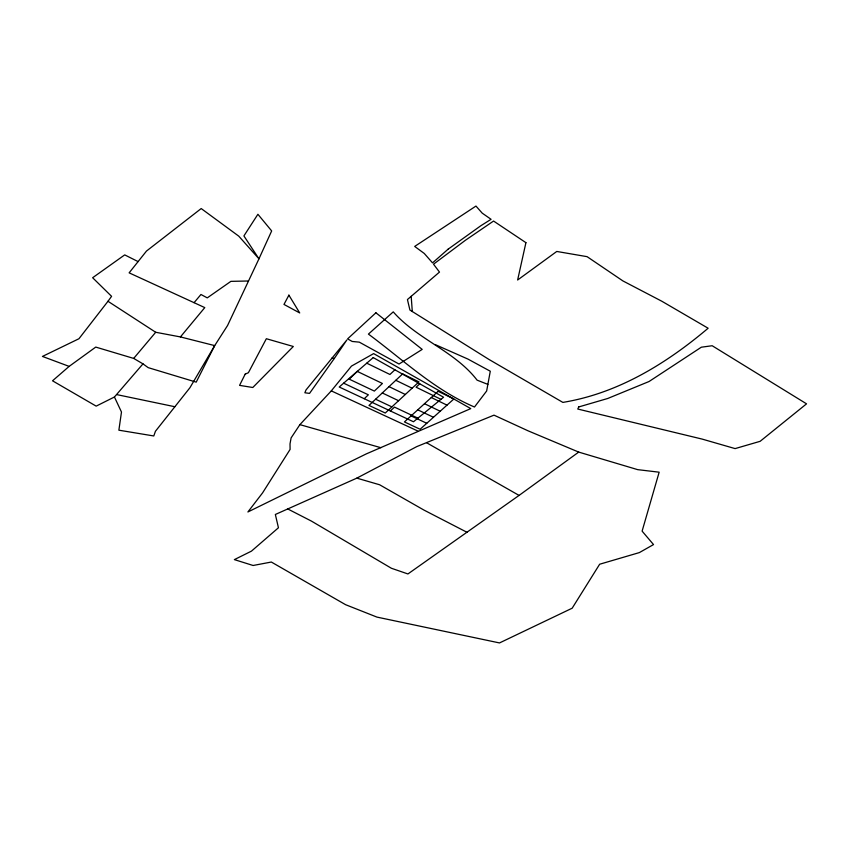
<?xml version="1.0" encoding="UTF-8"?>
<svg xmlns="http://www.w3.org/2000/svg" width="849" height="849" viewBox="0 0 849 849"><rect width="100%" height="100%" fill="white"/><g stroke="black" fill="none" stroke-linecap="round" stroke-linejoin="round"><path stroke-width="1.27" d="M180.423 336.926L204.779 307.603L129.133 272.847L146.506 251.039L201.202 208.557L238.781 236.16L258.956 258.828L243.907 235.916L257.905 214.277L271.669 230.928L258.956 258.828L227.553 325.528L214.701 345.607L189.943 387.706L155.441 431.271L153.786 435.962L118.871 430.188L121.481 412.02L114.435 397.003L142.982 363.871L148.182 367.638L196.204 382.135L214.701 345.607L180.423 336.926L155.696 332.267L107.982 301.289L78.946 338.74L42.45 356.431L69.14 366.386L95.757 347.082L133.686 358.416L142.982 363.871M299.899 424.638L291.111 437.893L290.018 443.868L290.093 449.418L262.574 492.887L247.897 511.968L366.248 453.918L470.781 408.602L373.634 353.608L351.486 366.089L331.301 390.88L299.899 424.638L380.872 447.699M334.283 358.511L346.859 339.961L306.011 389.956L304.855 392.769L309.535 393.395L334.283 358.511L332.118 357.885M107.982 301.289L111.58 296.333L92.637 277.729L124.707 254.891L138.09 261.598M133.686 358.416L155.696 332.267M194.081 302.658L200.948 294.486L207.273 297.872L230.886 281.359L248.333 280.998M364.232 398.722L368.37 394.817L343.643 383.175M394.891 369.793L389.935 374.473L366.768 363.192M390.36 410.948L394.498 407.127L417.91 418.154M419.767 383.822L416.095 387.208L440.981 399.338M69.14 366.386L52.532 380.808L96.17 406.13L114.435 397.003M287.726 508.944L311.371 521.063L391.389 568.257L407.923 573.956L519.068 495.413L578.71 452.093L637.673 469.646L659.153 472.193L642.109 531.134L653.528 544.57L639.361 552.593L599.649 564.235L572.173 608.202L499.509 642.937L376.935 617.096L345.607 604.7L271.34 562.038L253.108 565.487L234.377 559.618L251.474 551.118L278.44 527.77L275.352 514.473L356.824 478.136L416.753 446.616L494.001 415.15L528.205 430.878L578.71 452.093M116.907 394.636L174.82 406.724M356.824 478.136L379.599 484.758L424.022 510.111L467.024 532.302M487.867 384.385L477.096 380.15C454.809 351.125 417.273 339.303 393.246 311.87L368.424 334.103C402.872 359.605 434.55 390.062 474.495 407.021L486.657 390.975L490.287 371.225L467.99 359.106L435.081 344.545M331.301 390.88L418.016 431.122M375.619 399.221L391.898 406.883M411.075 415.904L426.76 423.28M382.294 392.96L398.584 400.707M417.761 409.823L433.457 417.284M389.033 386.656L405.323 394.477M424.511 403.7L440.196 411.234M395.814 380.299L412.105 388.205M431.303 397.523L446.998 405.143M426.676 442.796L519.068 495.413M411.192 296.333L412.296 311.519M525.924 242.665L517.635 280L556.774 251.453L587.084 256.663L622.943 280.945L661.859 301.257L708.13 328.234C666.656 363.33 618.847 392.79 564.564 402.108L562.876 402.405L489.003 359.467L409.918 310.034L407.435 299.548L439.485 272.083L433.521 264.188L465.443 240.246L493.566 221.048L525.924 242.665M578.731 406.947L577.776 409.038L702.197 439.103L735.107 448.601L760.131 441.321L806.55 403.837L712.173 345.734L701.338 347.199L649.039 381.519L607.735 398.478L578.731 406.947M245.191 374.122L239.567 385.372L252.8 387.494L293.319 346.488L266.353 338.719L248.386 372.722L245.191 374.122M288.893 295.155L283.98 304.43L299.708 312.941L288.893 295.155M357.27 371.395L349.215 379.153L374.345 391.081L382.411 383.472L357.27 371.395M402.649 373.889L368.986 405.429L385.266 413.007L418.95 381.891L402.649 373.889M375.905 312.782L347.602 338.868L352.176 341.457L359.297 342.147L399.03 364.041L422.197 349.395L375.905 312.782M438.148 391.304L404.432 421.932L420.117 429.244L453.844 399.009L438.148 391.304M448.081 249.213L432.534 262.882L424.277 253.469L414.694 246.433L475.971 206.063L482.211 213.141L491.072 219.307L480.789 225.77L448.081 249.213M373.231 357.588L339.207 387.006L413.474 421.773L443.56 397.236L373.231 357.588"/></g></svg>
